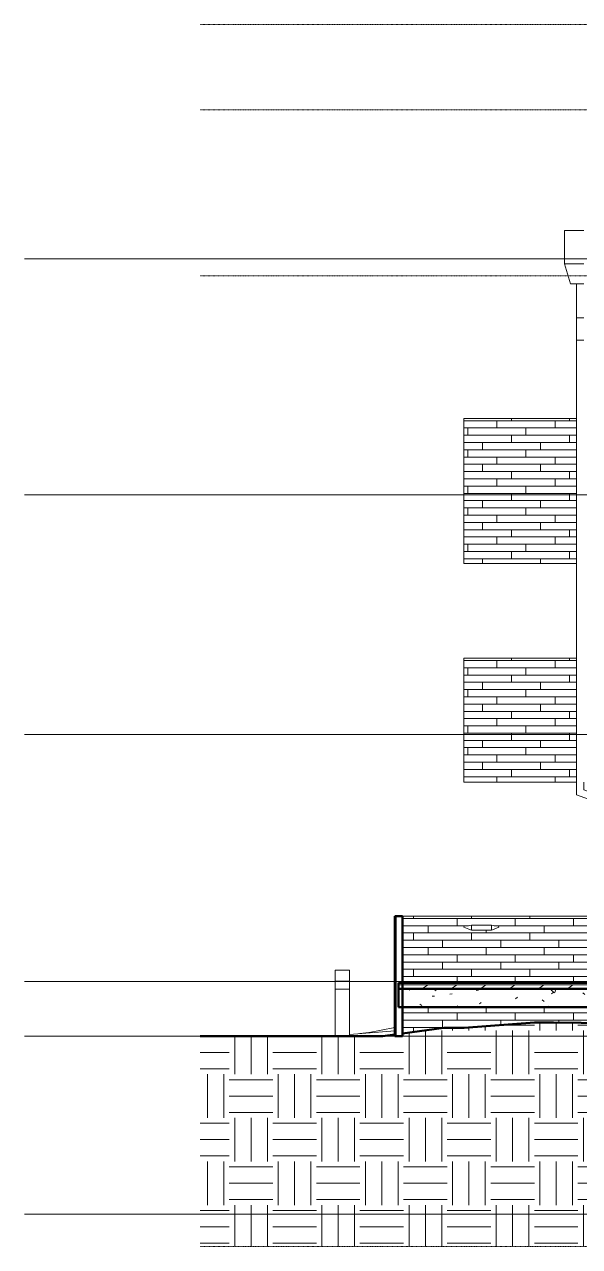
# Model space of a CAD drawing. Header units: inches. Extents: x -4169 to 1217, y -214 to 588.
# Drawn here: x -4169 to -3863, y -146 to 527 of the extents above; entities that cross this region are included whole.
import ezdxf

# ---------------------------------------------------------------- set-up
doc = ezdxf.new("R2010")
doc.units = ezdxf.units.IN
doc.header["$MEASUREMENT"] = 0
doc.linetypes.add('Aligning Line 1_8_', pattern=[0.25, 0.125, -0.125])
doc.linetypes.add('Grid Line 1_2_', pattern=[0.875, 0.5, -0.125, 0.125, -0.125])
for name, color, linetype, lineweight in [('0-1', 7, 'Continuous', 5), ('A-FLOR-3', 192, 'Continuous', 50), ('A-FLOR-LEVL-1', 51, 'Grid Line 1_2_', 9), ('A-FLOR-MCUT', 51, 'Continuous', 13), ('A-FLOR-PATT-1', 8, 'Continuous', 9), ('A-GENM', 5, 'Continuous', 9), ('A-WALL', 113, 'Continuous', 13), ('A-WALL-2', 113, 'Continuous', 50), ('A-WALL-PATT-3', 111, 'Continuous', 9), ('C-BLDG-PADS-3', 7, 'Continuous', 9), ('C-TOPO', 7, 'Continuous', 9), ('C-TOPO-1', 250, 'Continuous', 50), ('E-LITE-EQPM', 33, 'Continuous', 9), ('G-ANNO-SYMB', 111, 'Aligning Line 1_8_', 9), ('G-ANNO-SYMB-1', 254, 'Aligning Line 1_8_', 9), ('G-ANNO-SYMB-2', 147, 'Aligning Line 1_8_', 9), ('G-IMPT', 8, 'Continuous', 9), ('L-SITE', 91, 'Continuous', 9)]:
    doc.layers.add(name, color=color, linetype=linetype, lineweight=lineweight)
pattern_1 = [(0, (0, 0), (24, 24), [24, -24]), (0, (0, 9), (24, 24), [24, -24]), (0, (0, 18), (24, 24), [24, -24]), (90, (3, 21), (-24, 24), [24, -24]), (90, (12, 21), (-24, 24), [24, -24]), (90, (21, 21), (-24, 24), [24, -24])]

# ---------------------------------------------------------------- blocks, each defined once
blk = doc.blocks.new('CTR - 2nd Phase_rvt-1-BUILDING ELEVATION - COURTYARD - LOOKING EAST')
at = {"layer": 'A-FLOR-LEVL-1'}
for p, q in [((-4168.71, 398), (-1814.21, 398)), ((-4168.71, 268), (-1814.21, 268)), ((-4168.71, 136), (-1814.21, 136)), ((-4168.71, 0), (-1814.21, 0)), ((-4168.71, -30), (-1814.21, -30)), ((-4168.71, -128), (-1814.21, -128))]:
    blk.add_line(p, q, dxfattribs=at)
at = {"layer": 'G-ANNO-SYMB-1'}
for p, q in [((-1910.92, 526.95), (-4072.02, 526.95)), ((-1910.92, 388.59), (-4072.02, 388.59))]:
    blk.add_line(p, q, dxfattribs=at)
blk = doc.blocks.new('CTR  - Topography_rvt-1-BUILDING ELEVATION - COURTYARD - LOOKING EAST')
at = {"layer": 'C-TOPO'}
h = blk.add_hatch(dxfattribs=at)
h.set_pattern_fill('FP_19', color=256, style=0, pattern_type=2)
h.set_pattern_definition(pattern_1)
h.paths.add_polyline_path([(-3847.95, -145.84), (-3836.32, -145.84), (-3836.32, -134), (-3829.32, -134), (-3829.32, -23.08), (-3877.51, -22.57), (-3881.4, -22.58), (-3887.84, -22.51), (-3926.66, -25.48), (-3937.28, -25.41), (-3937.81, -25.47), (-3960.6, -28.54), (-3960.6, -30), (-3964.85, -30), (-3964.85, -29.11), (-3971.46, -30), (-4004.23, -30), (-4004.23, -145.84), (-3877.51, -145.84)], flags=0)
h = blk.add_hatch(dxfattribs=at)
h.set_pattern_fill('FP_19', color=256, style=0, pattern_type=2)
h.set_pattern_definition(pattern_1)
h.paths.add_polyline_path([(-4072.02, -145.84), (-4064.23, -145.84), (-4064.23, -30), (-4072.02, -30), (-4072.02, -61.74)], flags=0)
h = blk.add_hatch(dxfattribs=at)
h.set_pattern_fill('FP_19', color=256, style=0, pattern_type=2)
h.set_pattern_definition(pattern_1)
h.paths.add_polyline_path([(-4026.47, -145.84), (-4004.23, -145.84), (-4004.23, -30), (-4064.23, -30), (-4064.23, -145.84)], flags=0)
at = {"layer": 'A-FLOR-LEVL-1'}
for p, q in [((-4168.71, 0), (-1814.21, 0)), ((-4168.71, -128), (-1814.21, -128))]:
    blk.add_line(p, q, dxfattribs=at)
at = {"layer": 'C-BLDG-PADS-3'}
for p, q in [((-4000.77, -30), (-3997.42, -29.72)), ((-3989.72, -29.08), (-3964.85, -27))]:
    blk.add_line(p, q, dxfattribs=at)
at = {"layer": 'C-TOPO'}
for p, q in [((-3964.85, -25.17), (-3979.87, -28.25)), ((-3937.81, -25.47), (-3960.6, -28.54)), ((-3937.81, -25.47), (-3937.35, -25.41)), ((-3937.28, -25.41), (-3937.35, -25.41)), ((-3926.66, -25.48), (-3937.28, -25.41)), ((-3887.84, -22.51), (-3926.66, -25.48)), ((-3887.84, -22.51), (-3881.4, -22.58)), ((-3877.51, -22.57), (-3881.4, -22.58)), ((-3831.01, -23.06), (-3877.51, -22.57)), ((-4064.23, -30), (-4072.02, -30)), ((-4006.04, -30), (-4064.23, -30)), ((-4006.04, -30), (-4004.23, -30)), ((-4001.25, -30), (-4004.23, -30)), ((-3973.73, -30), (-4001.25, -30)), ((-3979.03, -28.08), (-3983.98, -28.6)), ((-3973.73, -30), (-3971.46, -30)), ((-3964.85, -28.97), (-3972.47, -30)), ((-3971.93, -30), (-3971.46, -30)), ((-3964.85, -29.11), (-3971.46, -30))]:
    blk.add_line(p, q, dxfattribs=at)
at = {"layer": 'C-TOPO-1'}
for p, q in [((-3937.81, -25.47), (-3960.6, -28.54)), ((-3937.35, -25.41), (-3937.81, -25.47)), ((-3937.28, -25.41), (-3937.35, -25.41)), ((-3926.66, -25.48), (-3937.28, -25.41)), ((-3887.84, -22.51), (-3926.66, -25.48)), ((-3881.4, -22.58), (-3887.84, -22.51)), ((-3877.51, -22.57), (-3881.4, -22.58)), ((-3831.01, -23.06), (-3877.51, -22.57)), ((-4072.02, -30), (-4064.23, -30)), ((-4064.23, -30), (-4006.04, -30)), ((-4006.04, -30), (-4004.23, -30)), ((-4001.25, -30), (-4004.23, -30)), ((-3973.73, -30), (-4001.25, -30)), ((-3971.46, -30), (-3973.73, -30)), ((-3964.85, -29.11), (-3971.46, -30))]:
    blk.add_line(p, q, dxfattribs=at)
at = {"layer": 'G-ANNO-SYMB-2'}
for p, q in [((-1910.92, 480), (-4072.02, 480)), ((-1910.92, 0), (-4072.02, 0))]:
    blk.add_line(p, q, dxfattribs=at)
blk = doc.blocks.new('CTR - 1st Phase - Common Walls_rvt-1-BUILDING ELEVATION - COURTYARD - LOOKING EAST')
at = {"layer": 'A-FLOR-LEVL-1'}
for p, q in [((-4168.71, 398), (-1814.21, 398)), ((-4168.71, 268), (-1814.21, 268)), ((-4168.71, 136), (-1814.21, 136)), ((-4168.71, 0), (-1814.21, 0)), ((-4168.71, -30), (-1814.21, -30)), ((-4168.71, -128), (-1814.21, -128))]:
    blk.add_line(p, q, dxfattribs=at)
at = {"layer": 'G-ANNO-SYMB-2'}
for p, q in [((-1910.92, 526.95), (-4072.02, 526.95)), ((-1910.92, 526.95), (-4072.02, 526.95)), ((-1910.92, 480), (-4072.02, 480)), ((-1910.92, 0), (-4072.02, 0))]:
    blk.add_line(p, q, dxfattribs=at)
blk = doc.blocks.new('Outdoor Table01 - 02ZUTB01_dwg-V30-BUILDING ELEVATION - COURTYARD - LOOKING EAST')
at = {"layer": 'G-IMPT'}
for p, q in [((-3926.76, 29.9), (-3926.64, 30.5)), ((-3924.11, 28.92), (-3926.76, 29.9)), ((-3922.64, 31), (-3926.64, 30.5)), ((-3922.64, 28.42), (-3924.11, 28.92)), ((-3911.64, 31), (-3922.64, 31)), ((-3922.64, 28.42), (-3922.64, 31)), ((-3921.1, 28.42), (-3922.64, 28.42)), ((-3911.64, 28.42), (-3921.1, 28.42)), ((-3907.64, 30.5), (-3911.64, 31)), ((-3911.64, 28.42), (-3911.64, 31)), ((-3910.17, 28.92), (-3911.64, 28.42)), ((-3910.17, 28.92), (-3907.52, 29.9)), ((-3907.64, 30.5), (-3907.52, 29.9))]:
    blk.add_line(p, q, dxfattribs=at)
blk = doc.blocks.new('Outdoor Table01 - Outdoor Table01-V31-BUILDING ELEVATION - COURTYARD - LOOKING EAST')
blk.add_blockref('Outdoor Table01 - 02ZUTB01_dwg-V30-BUILDING ELEVATION - COURTYARD - LOOKING EAST', (0, 0))
blk = doc.blocks.new('Pathway_Cooper_McGraw-Edison _BSC-BRC_Round - Pathway_Cooper_McGraw-Edison _BSC-BRC_Round-2028611-BUILDING ELEVATION - COURTYARD - LOOKING EAST')
at = {"layer": 'E-LITE-EQPM'}
for p, q in [((-3997.72, 6.28), (-3997.72, 0.28)), ((-3997.72, 6.28), (-3989.72, 6.28)), ((-3989.72, 0.28), (-3997.72, 0.28)), ((-3997.72, 0.28), (-3997.72, -4.22)), ((-3997.72, 0.28), (-3989.72, 0.28)), ((-3989.72, 0.28), (-3989.72, 6.28)), ((-3989.72, -4.22), (-3989.72, 0.28)), ((-3989.72, -4.22), (-3997.72, -4.22)), ((-3997.72, -4.22), (-3997.72, -29.72)), ((-3997.72, -4.22), (-3989.72, -4.22)), ((-3989.72, -29.72), (-3989.72, -4.22)), ((-3989.72, -29.72), (-3997.72, -29.72))]:
    blk.add_line(p, q, dxfattribs=at)
blk = doc.blocks.new('077123 - Manufactured Gutters and Downspouts - 077123 - Manufactured Gutters and Downspouts-2024313-BUILDING ELEVATION - COURTYARD - LOOKING EAST')
at = {"layer": 'A-GENM'}
for p, q in [((-3871.39, 413.51), (-3860.72, 413.51)), ((-3871.39, 413.51), (-3871.39, 395.11)), ((-3871.39, 395.11), (-3868.04, 384.1)), ((-3860.72, 395.11), (-3871.39, 395.11)), ((-3868.04, 384.1), (-3860.72, 384.1)), ((-3864.7, 365.5), (-3864.7, 384.1)), ((-3864.7, 353.15), (-3864.7, 365.5)), ((-3864.7, 365.5), (-3860.72, 365.5)), ((-3860.72, 353.15), (-3864.7, 353.15)), ((-3864.7, 353.15), (-3864.7, 102.78)), ((-3864.7, 353.15), (-3860.72, 353.15)), ((-3860.7, 105.58), (-3860.7, 109.75)), ((-3864.7, 102.78), (-3834.82, 91.91)), ((-3830.82, 94.71), (-3860.7, 105.58)), ((-3834.82, 91.91), (-3834.82, 36))]:
    blk.add_line(p, q, dxfattribs=at)

msp = doc.modelspace()

# ---------------------------------------------------------------- hatches: boundary and pattern name
at = {"layer": 'A-FLOR-PATT-1'}
h = msp.add_hatch(dxfattribs=at)
h.set_pattern_fill('FP_7', color=256, style=0, pattern_type=2)
h.set_pattern_definition([(216.87, (6.397, 15.994), (47.9809429, 31.9870857), [7.997, -71.971]), (206.565, (15.994, 11.196), (-15.993714, -15.994133), [17.881, -17.881]), (198.435, (15.994, 3.199), (-31.9867405, -15.99388), [10.115, -40.461])])
h.paths.add_polyline_path([(-3869.4158, -4), (-3830.8237, -4), (-3830.8237, -1.75), (-3962.7237, -1.75), (-3962.7237, -4), (-3936.9503, -4)], flags=0)
h = msp.add_hatch(dxfattribs=at)
h.set_pattern_fill('FP_2', color=256, style=0, pattern_type=2)
h.set_pattern_definition([(50, (0, 0), (27.5427, -2.40992), [2.88, -31.68]), (355, (0, 0), (-5.32784, 28.88427), [2.304, -25.344]), (100.451, (2.295, -0.2), (22.21532, 26.47393), [2.448, -26.924]), (46.184, (0, 7.68), (40.98187, -6.35642), [4.32, -47.52]), (96.636, (3.415, 7.15), (35.89075, 37.4062), [3.671, -40.386]), (351.184, (0, 7.68), (35.89097, 37.4062), [3.456, -38.016]), (21, (3.84, 5.76), (22.92104, -15.46073), [2.88, -31.68]), (326, (3.84, 5.76), (9.34353, 27.84574), [2.304, -25.344]), (71.451, (5.75, 4.472), (32.26477, 12.38442), [2.448, -26.924]), (37.5, (0, 0), (0.466855, 12.782707), [1.267, -23.77, 1.267, -24.461, -25.44]), (37.5, (0, 0), (0.466855, 12.782707), [-50.765, 1.267, -24.173]), (7.5, (0, 0), (10.10159, 15.14509), [1.267, -13.402, 1.267, -23.194, -9.696]), (7.5, (0, 0), (10.10159, 15.14509), [-39.13, 1.267, -8.429]), (327.5, (-8.563, 0), (20.49916, -0.86578), [1.267, -8.333, 1.267, -28.685, -39.744]), (327.5, (-8.563, 0), (20.49916, -0.86578), [-39.552, 1.267, -38.477]), (317.5, (-12.403, 0), (22.39478, 3.84429), [1.267, -11.213, 1.267, -18.624, -28.224]), (317.5, (-12.403, 0), (22.39478, 3.84429), [-32.371, 1.267, -26.957])])
h.paths.add_polyline_path([(-3548.627, -14), (-3402.3605, -14), (-3402.3605, -4), (-3962.7237, -4), (-3962.7237, -14), (-3565.5106, -14)], flags=0)
at = {"layer": 'A-WALL-PATT-3'}
h = msp.add_hatch(dxfattribs=at)
h.set_pattern_fill('FP_10', color=256, style=0, pattern_type=2)
h.set_pattern_definition([(0, (-3924.599, 268.8), (0, 4), []), (90, (-3924.599, 268.8), (-8, 8), [4, -28]), (90, (-3908.599, 272.8), (-8, 8), [4, -28])])
h.paths.add_polyline_path([(-3926.7237, 230.125), (-3864.6987, 230.125), (-3864.6987, 310), (-3926.7237, 310), (-3926.7237, 274.685)], flags=0)
h = msp.add_hatch(dxfattribs=at)
h.set_pattern_fill('FP_11', color=256, style=0, pattern_type=2)
h.set_pattern_definition([(0, (-3924.599, 136.8), (0, 4), []), (90, (-3924.599, 136.8), (-8, 8), [4, -28]), (90, (-3908.599, 140.8), (-8, 8), [4, -28])])
h.paths.add_polyline_path([(-3926.7237, 109.75), (-3864.6987, 109.75), (-3864.6987, 178), (-3926.7237, 178)], flags=0)
h = msp.add_hatch(dxfattribs=at)
h.set_pattern_fill('FP_32', color=256, style=0, pattern_type=2)
h.set_pattern_definition([(0, (-3826.511, -29.2), (0, 4), []), (90, (-3826.511, -29.2), (-8, 8), [4, -28]), (90, (-3810.511, -25.2), (-8, 8), [4, -28])])
h.paths.add_polyline_path([(-3960.5987, -28.5084), (-3937.2828, -25.3814), (-3926.5987, -25.4532), (-3887.1664, -22.4568), (-3830.8237, -23.0159), (-3830.8237, -14), (-3960.5987, -14), (-3960.5987, -25.4705)], flags=0)
h.paths.add_polyline_path([(-3835.6486, -0.75), (-3830.8237, -0.75), (-3830.8237, 1), (-3831.3237, 1), (-3831.3237, 36), (-3960.5987, 36), (-3960.5987, -0.75), (-3841.368, -0.75)], flags=0)
h.paths.add_polyline_path([(-3922.6376, 28.4197), (-3924.1062, 28.9179), (-3926.7582, 29.8971), (-3926.6376, 30.5), (-3922.6376, 31), (-3911.6376, 31), (-3907.6376, 30.5), (-3907.517, 29.8971), (-3911.6376, 28.4197), (-3921.0987, 28.4197)], flags=0)

# ---------------------------------------------------------------- linework, layer by layer
at = {"layer": 'A-FLOR-3'}
for p, q in [((-3830.8237, -0.75), (-3962.7237, -0.75)), ((-3962.7237, -0.75), (-3962.7237, -14)), ((-3407.8605, -4), (-3962.7237, -4)), ((-3962.7237, -14), (-3402.3605, -14))]:
    msp.add_line(p, q, dxfattribs=at)
at = {"layer": 'A-FLOR-LEVL-1'}
for p, q in [((-4167.9645, 398), (-1814.9564, 398)), ((-4167.9645, 268), (-1814.9564, 268)), ((-4167.9645, 136), (-1814.9564, 136)), ((-4167.9645, 0), (-1814.9564, 0)), ((-4167.9645, -30), (-1814.9564, -30)), ((-4167.9645, -128), (-1814.9564, -128))]:
    msp.add_line(p, q, dxfattribs=at)
at = {"layer": 'A-FLOR-MCUT'}
msp.add_line((-3830.8237, -1.75), (-3962.7237, -1.75), dxfattribs=at)
at = {"layer": 'A-WALL'}
for p, q in [((-3864.6987, 310), (-3926.7237, 310)), ((-3926.7237, 310), (-3926.7237, 230.125)), ((-3926.7237, 230.125), (-3864.6987, 230.125)), ((-3864.6987, 178), (-3926.7237, 178)), ((-3926.7237, 178), (-3926.7237, 109.75)), ((-3926.7237, 109.75), (-3864.6987, 109.75)), ((-3964.0987, -30), (-3964.0987, 36)), ((-3831.3237, 36), (-3960.5987, 36))]:
    msp.add_line(p, q, dxfattribs=at)
at = {"layer": 'A-WALL-2'}
for p, q in [((-3960.5987, 36), (-3964.8487, 36)), ((-3964.8487, 36), (-3964.8487, -30)), ((-3960.5987, -30), (-3960.5987, 36)), ((-3964.8487, -30), (-3960.5987, -30))]:
    msp.add_line(p, q, dxfattribs=at)
at = {"layer": 'G-ANNO-SYMB'}
for p, q in [((-1910.9153, 526.9531), (-4072.0193, 526.9531)), ((-1910.9153, 480), (-4072.0193, 480)), ((-1910.9153, 0), (-4072.0193, 0)), ((-1910.9153, -145.8387), (-4072.0193, -145.8387))]:
    msp.add_line(p, q, dxfattribs=at)

# ---------------------------------------------------------------- block references
at = {"layer": '0-1'}
for name in ['CTR - 2nd Phase_rvt-1-BUILDING ELEVATION - COURTYARD - LOOKING EAST', 'CTR - 1st Phase - Common Walls_rvt-1-BUILDING ELEVATION - COURTYARD - LOOKING EAST', 'CTR  - Topography_rvt-1-BUILDING ELEVATION - COURTYARD - LOOKING EAST']:
    msp.add_blockref(name, (0, 0), dxfattribs=at)
at = {"layer": 'A-GENM'}
msp.add_blockref('077123 - Manufactured Gutters and Downspouts - 077123 - Manufactured Gutters and Downspouts-2024313-BUILDING ELEVATION - COURTYARD - LOOKING EAST', (0, 0), dxfattribs=at)
at = {"layer": 'E-LITE-EQPM'}
msp.add_blockref('Pathway_Cooper_McGraw-Edison _BSC-BRC_Round - Pathway_Cooper_McGraw-Edison _BSC-BRC_Round-2028611-BUILDING ELEVATION - COURTYARD - LOOKING EAST', (0, 0), dxfattribs=at)
at = {"layer": 'L-SITE'}
msp.add_blockref('Outdoor Table01 - Outdoor Table01-V31-BUILDING ELEVATION - COURTYARD - LOOKING EAST', (0, 0), dxfattribs=at)

doc.saveas('drawing.dxf')
